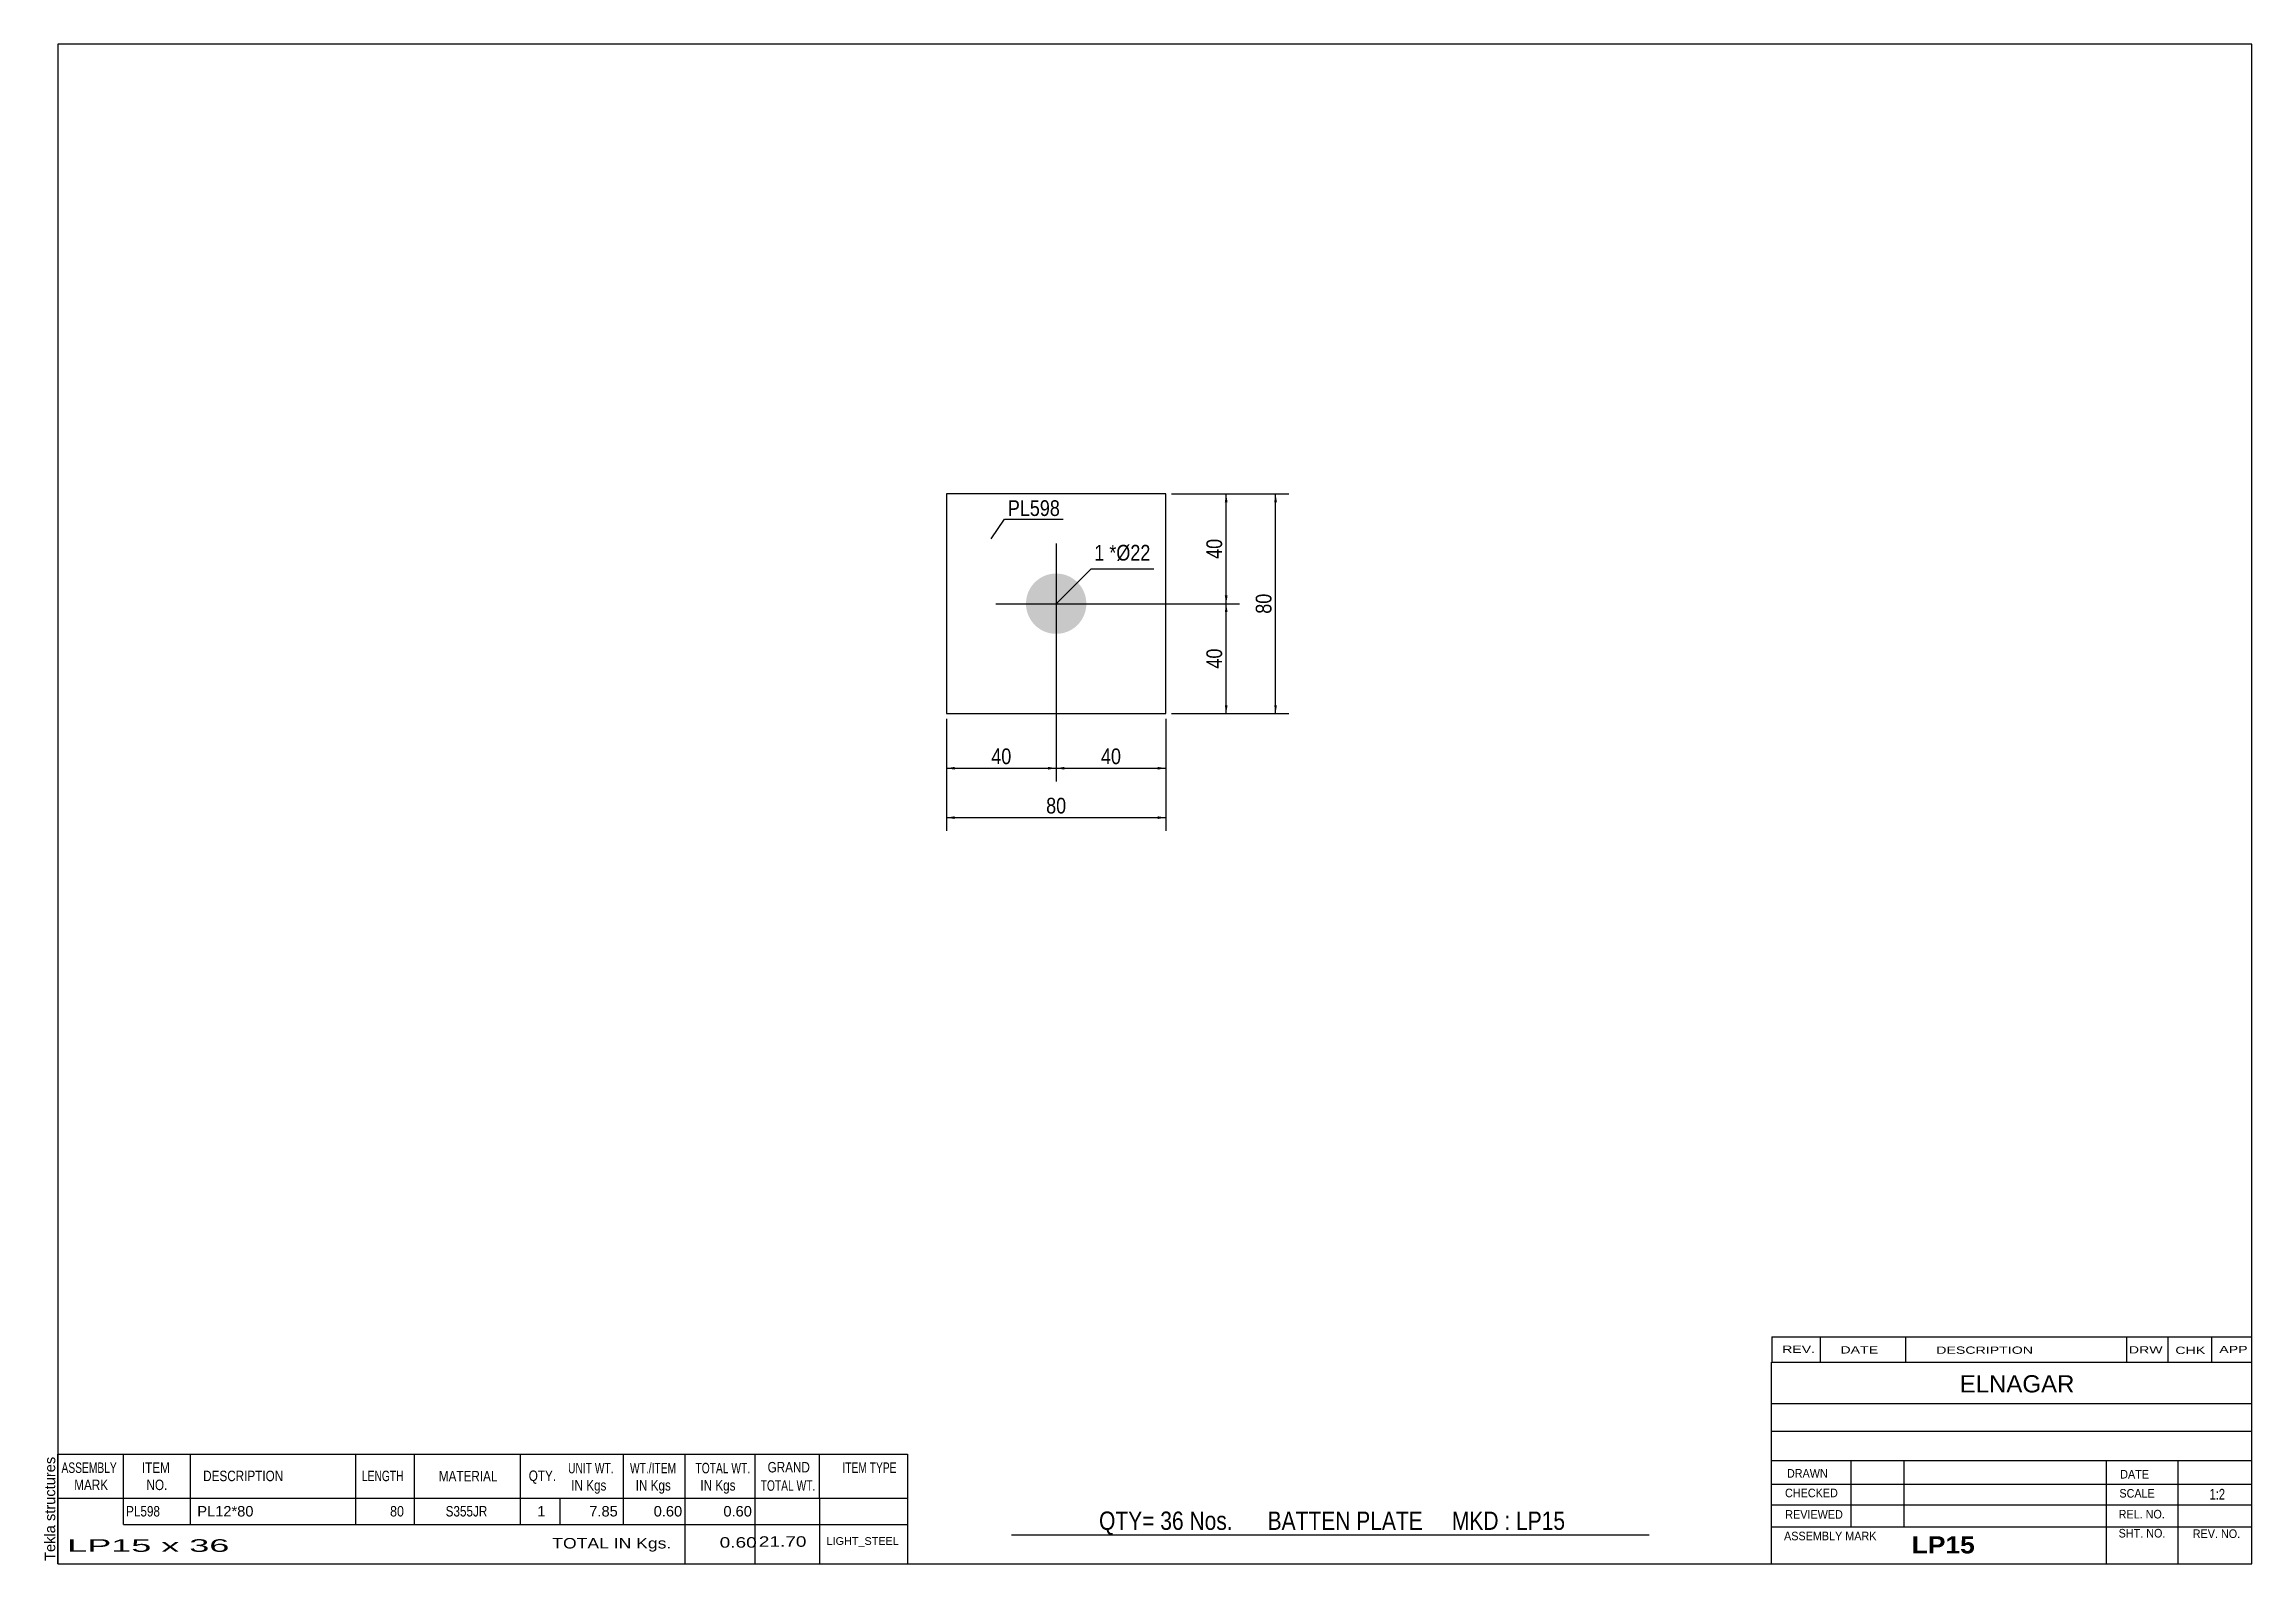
# Model space of a CAD drawing. Header units: millimetres. Extents: x -165 to 238, y -175 to 102.
import ezdxf

# ---------------------------------------------------------------- set-up
doc = ezdxf.new("R2010")
doc.units = ezdxf.units.MM
doc.styles.add('Arial', font='ARIAL.TTF', dxfattribs={"height": 0.2})
doc.styles.add('Arial Bold', font='ARIALBD.TTF', dxfattribs={"height": 0.2})
doc.styles.add('Arial Narrow', font='ARIALN.TTF', dxfattribs={"height": 0.2})

# ---------------------------------------------------------------- blocks, each defined once
blk = doc.blocks.new('Unknown-629231619-1210')
at = {"color": 5, "linetype": 'Continuous'}
for p, q in [((238, 102), (-162, 102)), ((-162, 102), (-162, -175)), ((238, -175), (238, 102)), ((-162, -175), (238, -175))]:
    blk.add_line(p, q, dxfattribs=at)
at = {"color": 174, "linetype": 'Continuous', "style": 'Arial'}
blk.add_text('Tekla structures', height=1.9102, rotation=90, dxfattribs=at).set_placement((-162.5, -174.5))
blk = doc.blocks.new('Part-629231619-1273 - 1218')
at = {"color": 2, "linetype": 'Continuous'}
for p, q in [((40, 20), (0, 20)), ((0, 20), (0, -20)), ((40, -20), (40, 20)), ((0, -20), (40, -20))]:
    blk.add_line(p, q, dxfattribs=at)
blk = doc.blocks.new('Bolt-629231619-1257 - 1218')
at = {"linetype": 'Continuous'}
blk.add_hatch(color=3, dxfattribs=at).paths.add_polyline_path([(25.5, 0, -1), (14.5, 0, -1)])
at = {"color": 3, "linetype": 'Continuous'}
for p, q in [((20, 11), (20, -11)), ((9, 0), (31, 0))]:
    blk.add_line(p, q, dxfattribs=at)
blk = doc.blocks.new('StraightDimension-629231619-1339 - 1218')
at = {"linetype": 'Continuous'}
for points in [[(21.5, -30.25), (20, -30), (21.5, -29.75)], [(38.5, -29.75), (40, -30), (38.5, -30.25)]]:
    blk.add_hatch(color=7, dxfattribs=at).paths.add_polyline_path(points)
at = {"color": 7, "linetype": 'Continuous'}
for p, q in [((20, -1), (20, -32.4)), ((40, -21), (40, -32.4)), ((20, -30), (40, -30))]:
    blk.add_line(p, q, dxfattribs=at)
at = {"color": 0}
blk.add_wipeout([(32.43, -29.85), (32.43, -25.65), (27.57, -25.65), (27.57, -29.85)], dxfattribs=at)
at = {"color": 3, "style": 'Arial Narrow'}
blk.add_text('40', height=2.863, dxfattribs=at).set_placement((28.17, -29.25))
blk = doc.blocks.new('StraightDimension-629231619-1276 - 1218')
at = {"linetype": 'Continuous'}
for points in [[(59.75, 18.5), (60, 20), (60.25, 18.5)], [(60.25, -18.5), (60, -20), (59.75, -18.5)]]:
    blk.add_hatch(color=7, dxfattribs=at).paths.add_polyline_path(points)
at = {"color": 7, "linetype": 'Continuous'}
for p, q in [((41, 20), (62.4, 20)), ((60, -20), (60, 20)), ((41, -20), (62.4, -20))]:
    blk.add_line(p, q, dxfattribs=at)
at = {"color": 0}
blk.add_wipeout([(59.85, 2.43), (55.65, 2.43), (55.65, -2.43), (59.85, -2.43)], dxfattribs=at)
at = {"color": 3, "style": 'Arial Narrow'}
blk.add_text('80', height=2.863, rotation=90.0002, dxfattribs=at).set_placement((59.25, -1.83))
blk = doc.blocks.new('StraightDimension-629231619-1281 - 1218')
at = {"linetype": 'Continuous'}
for points in [[(50.75, -1.5), (51, 0), (51.25, -1.5)], [(51.25, -18.5), (51, -20), (50.75, -18.5)]]:
    blk.add_hatch(color=7, dxfattribs=at).paths.add_polyline_path(points)
at = {"color": 7, "linetype": 'Continuous'}
for p, q in [((21, 0), (53.4, 0)), ((51, -20), (51, 0)), ((41, -20), (53.4, -20))]:
    blk.add_line(p, q, dxfattribs=at)
at = {"color": 0}
blk.add_wipeout([(50.85, -7.57), (46.65, -7.57), (46.65, -12.43), (50.85, -12.43)], dxfattribs=at)
at = {"color": 3, "style": 'Arial Narrow'}
blk.add_text('40', height=2.863, rotation=90.0002, dxfattribs=at).set_placement((50.25, -11.83))
blk = doc.blocks.new('StraightDimension-629231619-1302 - 1218')
at = {"linetype": 'Continuous'}
for points in [[(50.75, 18.5), (51, 20), (51.25, 18.5)], [(51.25, 1.5), (51, 0), (50.75, 1.5)]]:
    blk.add_hatch(color=7, dxfattribs=at).paths.add_polyline_path(points)
at = {"color": 7, "linetype": 'Continuous'}
for p, q in [((41, 20), (53.4, 20)), ((51, 0), (51, 20)), ((21, 0), (53.4, 0))]:
    blk.add_line(p, q, dxfattribs=at)
at = {"color": 0}
blk.add_wipeout([(50.85, 12.43), (46.65, 12.43), (46.65, 7.57), (50.85, 7.57)], dxfattribs=at)
at = {"color": 3, "style": 'Arial Narrow'}
blk.add_text('40', height=2.863, rotation=90.0002, dxfattribs=at).set_placement((50.25, 8.17))
blk = doc.blocks.new('StraightDimension-629231619-1316 - 1218')
at = {"linetype": 'Continuous'}
for points in [[(1.5, -39.25), (0, -39), (1.5, -38.75)], [(38.5, -38.75), (40, -39), (38.5, -39.25)]]:
    blk.add_hatch(color=7, dxfattribs=at).paths.add_polyline_path(points)
at = {"color": 7, "linetype": 'Continuous'}
for p, q in [((0, -21), (0, -41.4)), ((40, -21), (40, -41.4)), ((0, -39), (40, -39))]:
    blk.add_line(p, q, dxfattribs=at)
at = {"color": 0}
blk.add_wipeout([(22.43, -38.85), (22.43, -34.65), (17.57, -34.65), (17.57, -38.85)], dxfattribs=at)
at = {"color": 3, "style": 'Arial Narrow'}
blk.add_text('80', height=2.863, dxfattribs=at).set_placement((18.17, -38.25))
blk = doc.blocks.new('StraightDimension-629231619-1324 - 1218')
at = {"linetype": 'Continuous'}
for points in [[(1.5, -30.25), (0, -30), (1.5, -29.75)], [(18.5, -29.75), (20, -30), (18.5, -30.25)]]:
    blk.add_hatch(color=7, dxfattribs=at).paths.add_polyline_path(points)
at = {"color": 7, "linetype": 'Continuous'}
for p, q in [((20, -1), (20, -32.4)), ((0, -21), (0, -32.4)), ((0, -30), (20, -30))]:
    blk.add_line(p, q, dxfattribs=at)
at = {"color": 0}
blk.add_wipeout([(12.43, -29.85), (12.43, -25.65), (7.57, -25.65), (7.57, -29.85)], dxfattribs=at)
at = {"color": 3, "style": 'Arial Narrow'}
blk.add_text('40', height=2.863, dxfattribs=at).set_placement((8.17, -29.25))
blk = doc.blocks.new('CBS_CALLOFF-629231619-1433')
at = {"color": 7, "linetype": 'Continuous'}
blk.add_line((11.88, -169.73), (128.11, -169.75), dxfattribs=at)
at = {"color": 3, "linetype": 'Continuous', "style": 'Arial Narrow'}
blk.add_text('QTY= 36 Nos.      BATTEN PLATE     MKD : LP15', height=3.3405, dxfattribs=at).set_placement((27.82, -168.84))
blk = doc.blocks.new('CBS_BOM-629231619-1432')
at = {"color": 7, "linetype": 'Continuous'}
for p, q in [((-162.03, -163.03), (-162.03, -155.03)), ((-162.03, -155.03), (-7.11, -155.03)), ((-150.03, -163.03), (-150.03, -155.03)), ((-137.84, -163.03), (-137.84, -155.03)), ((-107.68, -163.03), (-107.68, -155.03)), ((-97, -163.03), (-97, -155.03)), ((-77.68, -163.03), (-77.68, -155.03)), ((-58.88, -163.03), (-58.88, -155.03)), ((-47.67, -163.03), (-47.67, -155.03)), ((-34.88, -163.03), (-34.88, -155.03)), ((-23.13, -163.03), (-23.13, -155.03)), ((-7.11, -155.04), (-7.11, -163.02)), ((-162.03, -163.03), (-7.11, -163.03)), ((-162.03, -167.83), (-162.03, -163.03)), ((-150.03, -167.83), (-150.03, -163.03)), ((-137.84, -167.83), (-137.84, -163.03)), ((-107.68, -167.83), (-107.68, -163.03)), ((-97, -167.83), (-97, -163.03)), ((-77.68, -167.83), (-77.68, -163.03)), ((-70.42, -167.83), (-70.42, -163.03)), ((-58.88, -167.83), (-58.88, -163.03)), ((-47.67, -167.83), (-47.67, -163.03)), ((-34.88, -167.83), (-34.88, -163.03)), ((-23.11, -167.83), (-23.11, -163.03)), ((-7.11, -163.04), (-7.11, -167.83)), ((-162.03, -175.03), (-162.03, -167.85)), ((-150.03, -167.83), (-7.11, -167.83)), ((-47.67, -175.03), (-47.67, -167.85)), ((-34.88, -175.03), (-34.88, -167.85)), ((-23.07, -175.03), (-23.07, -167.85)), ((-7.11, -167.83), (-7.11, -175.03)), ((-162.03, -175.03), (-7.11, -175.03))]:
    blk.add_line(p, q, dxfattribs=at)
at = {"color": 3, "linetype": 'Continuous', "style": 'Arial'}
for s, height, width, p in [('ASSEMBLY', 1.91, 0.7, (-161.35, -158.46)), ('ITEM', 1.91, 0.8, (-146.7, -158.46)), ('UNIT WT.', 1.91, 0.7, (-68.99, -158.53)), ('WT./ITEM', 1.91, 0.7, (-57.7, -158.53)), ('TOTAL WT.', 1.91, 0.7, (-45.76, -158.53)), ('GRAND', 1.91, 0.8, (-32.61, -158.37)), ('ITEM TYPE', 1.91, 0.7, (-18.97, -158.45)), ('MARK', 1.91, 0.8, (-159.03, -161.59)), ('NO.', 1.91, 0.8, (-145.85, -161.59)), ('DESCRIPTION', 1.9102, 0.8, (-135.52, -159.96)), ('LENGTH', 1.91, 0.7, (-106.57, -159.96)), ('MATERIAL', 1.91, 0.8, (-92.55, -160.01)), ('QTY.', 1.91, 0.8, (-76.16, -159.93)), ('IN Kgs', 1.91, 0.8, (-68.41, -161.67)), ('IN Kgs', 1.91, 0.8, (-56.66, -161.67)), ('IN Kgs', 1.91, 0.8, (-44.87, -161.67)), ('TOTAL WT.', 1.91, 0.7, (-33.87, -161.71))]:
    blk.add_text(s, height=height, dxfattribs=dict(at, width=width)).set_placement(p)
at = {"color": 7, "linetype": 'Continuous', "style": 'Arial'}
for s, width, p in [('PL598', 0.8, (-149.57, -166.4)), ('80', 0.85, (-101.44, -166.4)), ('S355JR', 0.8, (-91.31, -166.4))]:
    blk.add_text(s, height=1.91, dxfattribs=dict(at, width=width)).set_placement(p)
for s, p in [('PL12*80', (-136.59, -166.4)), ('1', (-74.59, -166.4)), ('7.85', (-65.12, -166.4)), ('0.60', (-53.38, -166.4)), ('0.60', (-40.67, -166.4))]:
    blk.add_text(s, height=1.91, dxfattribs=at).set_placement(p)
at = {"color": 6, "linetype": 'Continuous', "style": 'Arial'}
for s, height, width, p in [('LP15 x 36', 2.292, 2.05, (-160.31, -172.84)), ('TOTAL IN Kgs.', 1.9102, 1.2, (-71.87, -172.23)), ('0.60', 1.91, 1.3, (-41.35, -172.08)), ('21.70', 1.91, 1.3, (-34.21, -171.92))]:
    blk.add_text(s, height=height, dxfattribs=dict(at, width=width)).set_placement(p)
blk.add_text('LIGHT_STEEL', height=1.4135, dxfattribs=at).set_placement((-21.86, -171.58))
blk = doc.blocks.new('CBS_NAME_BLOG-629231619-1434')
at = {"color": 7, "linetype": 'Continuous'}
for p, q in [((150.41, -138.25), (237.93, -138.25)), ((150.41, -174.96), (150.41, -138.25)), ((150.41, -145.79), (237.93, -145.79)), ((150.48, -150.84), (238, -150.84)), ((150.41, -156.21), (237.93, -156.21)), ((164.93, -168.32), (164.93, -156.22)), ((174.62, -168.29), (174.62, -156.22)), ((211.53, -174.96), (211.53, -156.23)), ((224.58, -174.96), (224.58, -156.22)), ((150.42, -160.51), (238, -160.49)), ((150.41, -164.26), (237.93, -164.26)), ((150.41, -168.3), (237.93, -168.3)), ((150.41, -175), (238, -175))]:
    blk.add_line(p, q, dxfattribs=at)
at = {"color": 3, "linetype": 'Continuous', "style": 'Arial'}
blk.add_text('ELNAGAR', height=3.133, dxfattribs=at).set_placement((184.73, -143.78))
at = {"color": 3, "linetype": 'Continuous'}
for s, height, style, width, p in [('DRAWN', 1.566, 'Arial', 0.9, (153.24, -159.32)), ('DATE', 1.566, 'Arial', 0.9, (214, -159.48)), ('CHECKED', 1.566, 'Arial', 0.9, (152.89, -162.89)), ('SCALE', 1.566, 'Arial', 0.9, (213.85, -162.96)), ('1:2', 1.957, 'Arial Narrow', 0.9, (230.3, -163.32)), ('REVIEWED', 1.566, 'Arial', 0.9, (152.93, -166.81)), ('SHT. NO.', 1.566, 'Arial', 0.9, (213.71, -170.23)), ('REL. NO.', 1.566, 'Arial', 0.9, (213.71, -166.76)), ('REV. NO.', 1.566, 'Arial', 0.9, (227.23, -170.32)), ('ASSEMBLY MARK', 1.5663, 'Arial', 0.9, (152.71, -170.74)), ('LP15', 3.131, 'Arial Bold', 1.1, (175.99, -173.14))]:
    blk.add_text(s, height=height, dxfattribs=dict(at, style=style, width=width)).set_placement(p)
blk = doc.blocks.new('CBS_REVISION-629231619-1435')
at = {"color": 7, "linetype": 'Continuous'}
for p, q in [((150.49, -133.62), (237.99, -133.62)), ((150.49, -133.62), (150.49, -138.25)), ((159.29, -133.62), (159.29, -138.25)), ((174.88, -133.62), (174.88, -138.19)), ((215.14, -133.62), (215.14, -138.25)), ((222.68, -133.62), (222.68, -138.25)), ((230.63, -133.62), (230.63, -138.25)), ((150.49, -138.25), (237.99, -138.25))]:
    blk.add_line(p, q, dxfattribs=at)
at = {"color": 7, "style": 'Arial Narrow', "width": 1.7}
for s, height, p in [('REV.', 1.326, (152.35, -136.57)), ('DATE', 1.326, (162.98, -136.69)), ('DESCRIPTION', 1.3257, (180.46, -136.74)), ('DRW', 1.326, (215.57, -136.68)), ('CHK', 1.326, (224.06, -136.77)), ('APP', 1.326, (232.06, -136.62))]:
    blk.add_text(s, height=height, dxfattribs=at).set_placement(p)
blk = doc.blocks.new('Mark-629231619-1252 - 1218')
at = {"color": 0}
blk.add_wipeout([(28.79, 7.86), (28.79, 10.86), (26.96, 10.86), (26.96, 7.86)], dxfattribs=at)
blk.add_wipeout([(28.79, 7.86), (28.79, 10.86), (26.96, 10.86), (26.96, 7.86)], dxfattribs=at)
at = {"color": 7, "linetype": 'Continuous'}
blk.add_line((20, 0), (26.36, 6.36), dxfattribs=at)
at = {"color": 0}
blk.add_wipeout([(30.97, 7.86), (30.97, 10.86), (29.69, 10.86), (29.69, 7.86)], dxfattribs=at)
blk.add_wipeout([(30.97, 7.86), (30.97, 10.86), (29.69, 10.86), (29.69, 7.86)], dxfattribs=at)
at = {"color": 3, "style": 'Arial Narrow'}
blk.add_text('1', height=2.86, dxfattribs=at).set_placement((26.96, 7.86))
at = {"color": 0}
blk.add_wipeout([(37.18, 7.86), (37.18, 10.86), (30.97, 10.86), (30.97, 7.86)], dxfattribs=at)
blk.add_wipeout([(37.18, 7.86), (37.18, 10.86), (30.97, 10.86), (30.97, 7.86)], dxfattribs=at)
at = {"color": 7, "linetype": 'Continuous'}
blk.add_line((26.36, 6.36), (37.78, 6.36), dxfattribs=at)
at = {"color": 3, "style": 'Arial Narrow'}
for s, height, p in [('*', 2.86, (29.69, 7.86)), ('Ø22', 2.863, (30.97, 7.86))]:
    blk.add_text(s, height=height, dxfattribs=at).set_placement(p)
blk = doc.blocks.new('Mark-629231619-1269 - 1218')
at = {"color": 0}
blk.add_wipeout([(20.69, 15.99), (20.69, 18.99), (11.19, 18.99), (11.19, 15.99)], dxfattribs=at)
blk.add_wipeout([(20.69, 15.99), (20.69, 18.99), (11.19, 18.99), (11.19, 15.99)], dxfattribs=at)
at = {"color": 7, "linetype": 'Continuous'}
for p, q in [((8.15, 11.85), (10.59, 15.39)), ((10.59, 15.39), (21.29, 15.39))]:
    blk.add_line(p, q, dxfattribs=at)
at = {"color": 3, "style": 'Arial Narrow'}
blk.add_text('PL598', height=2.863, dxfattribs=at).set_placement((11.19, 15.99))

msp = doc.modelspace()

# ---------------------------------------------------------------- block references
for name in ['Unknown-629231619-1210', 'Part-629231619-1273 - 1218', 'Bolt-629231619-1257 - 1218', 'CBS_REVISION-629231619-1435', 'CBS_NAME_BLOG-629231619-1434', 'CBS_BOM-629231619-1432', 'CBS_CALLOFF-629231619-1433']:
    msp.add_blockref(name, (0, 0))

# ---------------------------------------------------------------- next in the draw order: block references
msp.add_blockref('StraightDimension-629231619-1339 - 1218', (0, 0))

# ---------------------------------------------------------------- next in the draw order: block references
msp.add_blockref('StraightDimension-629231619-1276 - 1218', (0, 0))

# ---------------------------------------------------------------- next in the draw order: block references
msp.add_blockref('StraightDimension-629231619-1281 - 1218', (0, 0))

# ---------------------------------------------------------------- next in the draw order: block references
for name in ['StraightDimension-629231619-1302 - 1218', 'StraightDimension-629231619-1316 - 1218']:
    msp.add_blockref(name, (0, 0))

# ---------------------------------------------------------------- next in the draw order: block references
msp.add_blockref('StraightDimension-629231619-1324 - 1218', (0, 0))

# ---------------------------------------------------------------- next in the draw order: block references
msp.add_blockref('Mark-629231619-1252 - 1218', (0, 0))

# ---------------------------------------------------------------- next in the draw order: block references
msp.add_blockref('Mark-629231619-1269 - 1218', (0, 0))

doc.saveas('drawing.dxf')
